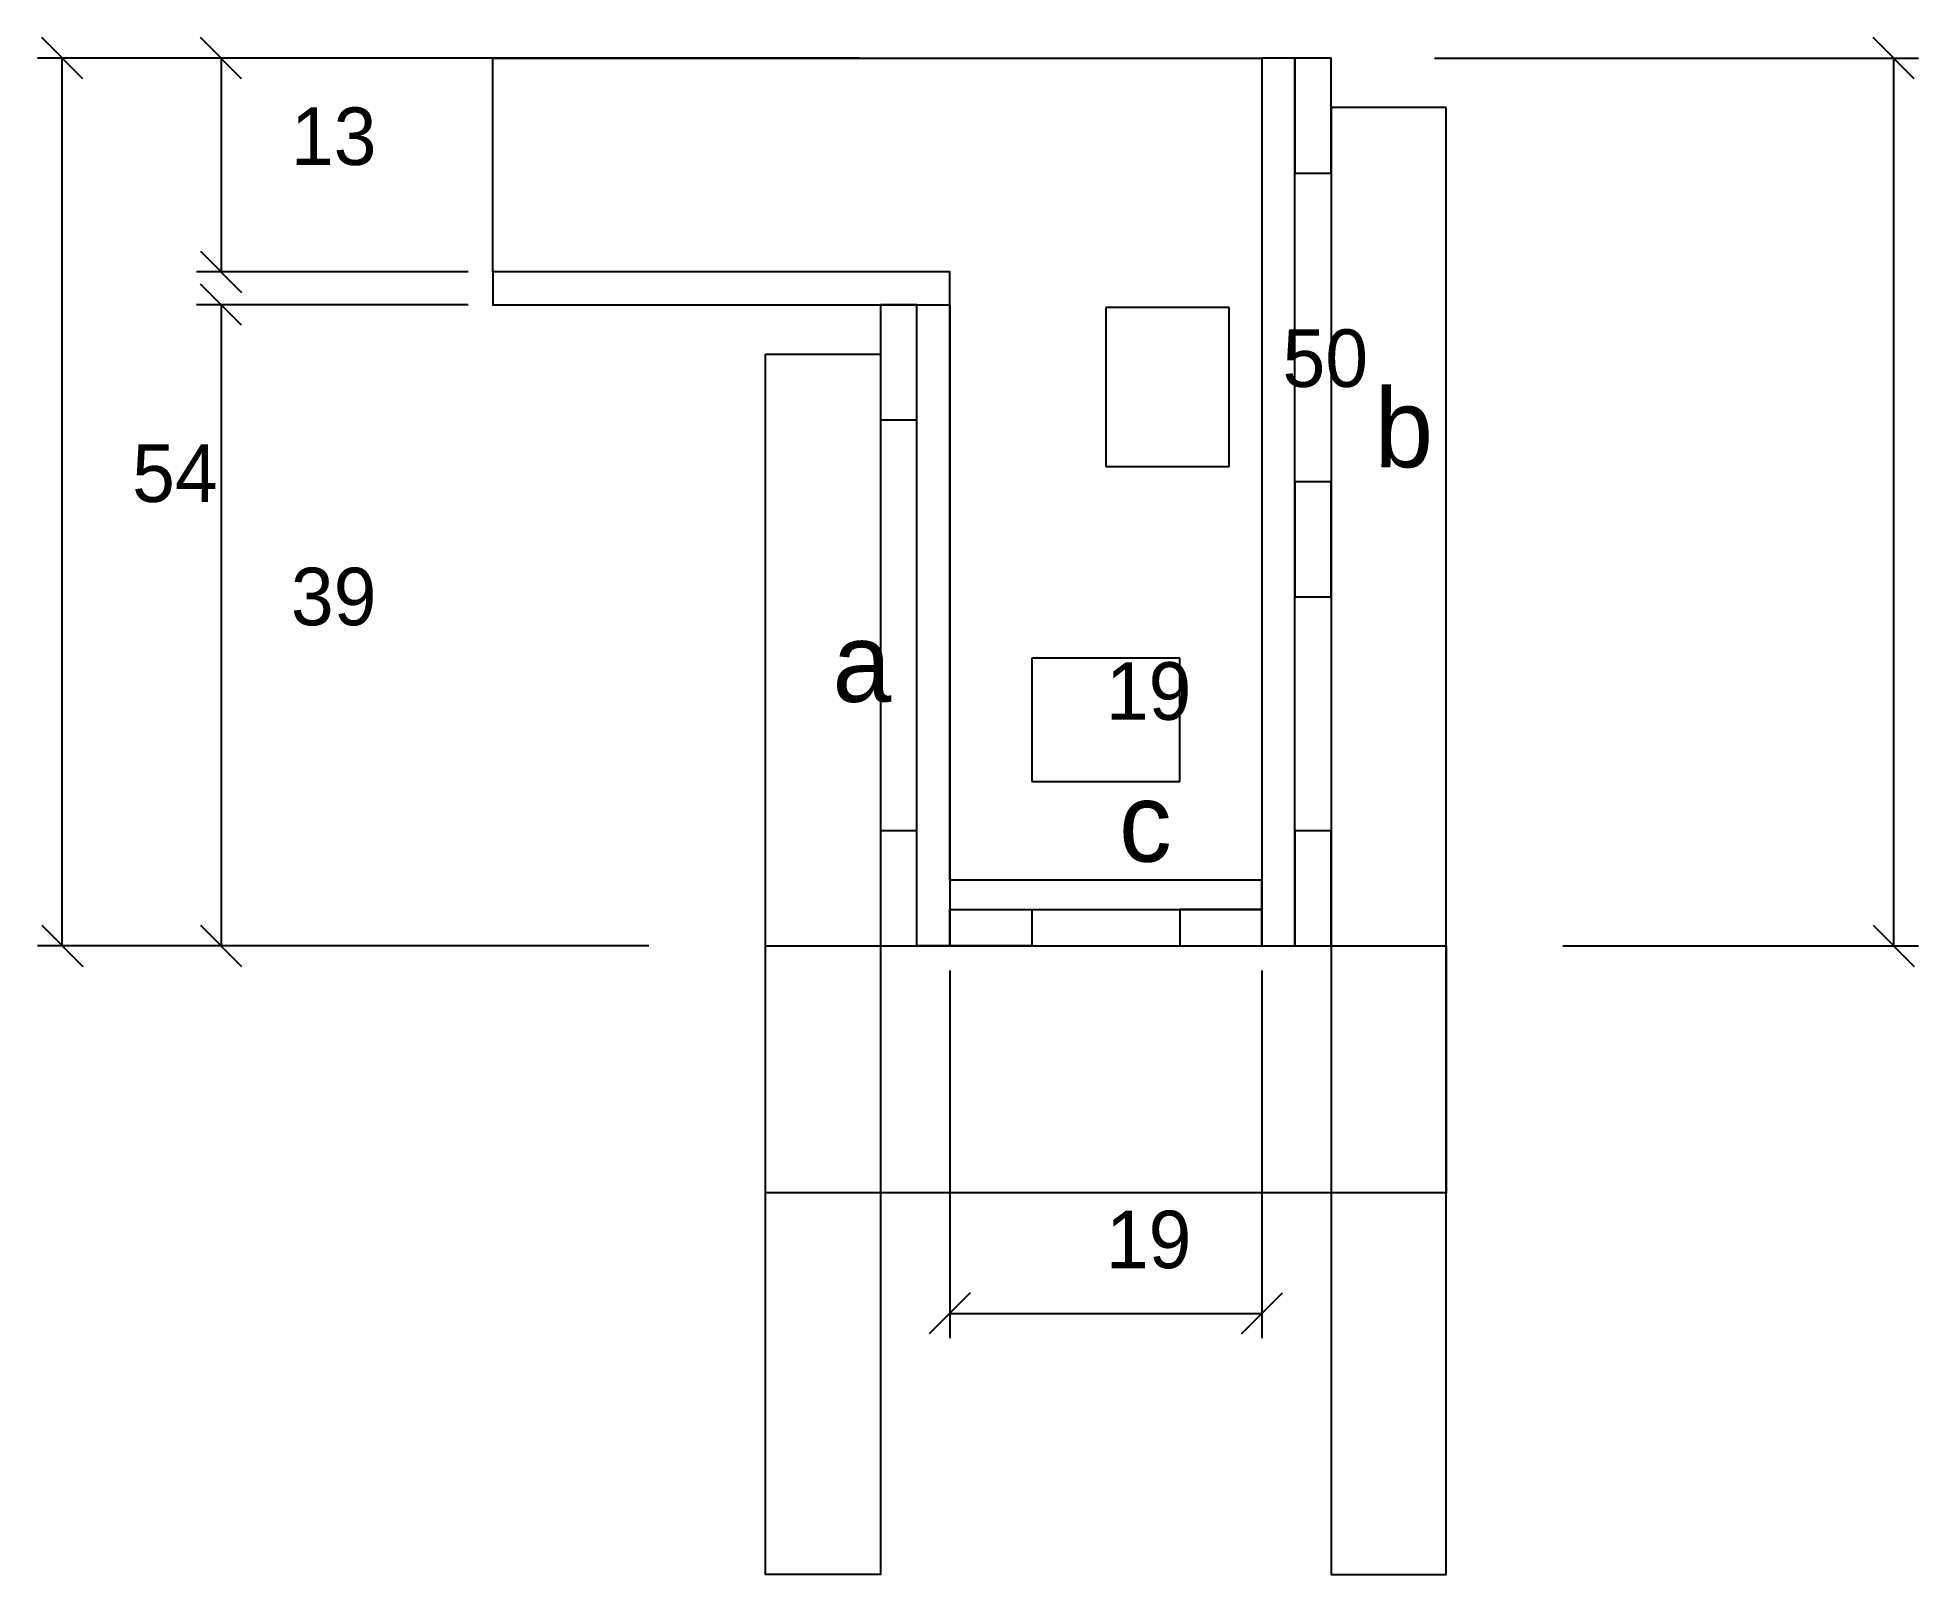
# Model space of a CAD drawing. Extents: x -46 to 183, y -249 to -62.
import ezdxf

# ---------------------------------------------------------------- set-up
doc = ezdxf.new("R2010")
doc.units = 0
for name, color, linetype in [('CONCRETO', 251, 'Continuous'), ('COTA', 241, 'Continuous'), ('Cota Seção (2x)', 241, 'Continuous'), ('detalhes', 7, 'Continuous'), ('Madeira', 126, 'Continuous'), ('Painéis', 200, 'Continuous'), ('SARR_3.5x7', 81, 'Continuous')]:
    doc.layers.add(name, color=color, linetype=linetype)

msp = doc.modelspace()

# ---------------------------------------------------------------- linework, layer by layer
at = {"layer": 'CONCRETO', "color": 251}
msp.add_lwpolyline([(9.65, -90.75), (9.65, -64.75), (65.25, -64.75), (103.25, -64.75), (103.25, -164.75), (65.25, -164.75), (65.25, -90.75), (9.65, -90.75)], dxfattribs=at)
at = {"layer": 'COTA', "color": 4}
for p, q in [((54.25, -64.75), (-45.727, -64.75)), ((-42.727, -172.75), (-42.727, -64.75)), ((6.65, -64.75), (-26.407, -64.75)), ((-23.407, -64.75), (-23.407, -90.75)), ((124.25, -64.75), (183.122, -64.75)), ((180.122, -172.75), (180.122, -64.75)), ((6.65, -90.75), (-26.407, -90.75)), ((6.65, -94.75), (-26.407, -94.75)), ((-23.407, -94.75), (-23.407, -172.75)), ((28.65, -172.75), (-45.727, -172.75)), ((28.65, -172.75), (-26.407, -172.75)), ((139.85, -172.75), (183.122, -172.75)), ((65.25, -175.75), (65.25, -220.477)), ((103.25, -175.75), (103.25, -220.477)), ((65.25, -217.477), (103.25, -217.477))]:
    msp.add_line(p, q, dxfattribs=at)
at = {"layer": 'COTA'}
for points in [[(-40.227, -67.25), (-45.227, -62.25)], [(-20.907, -67.25), (-25.907, -62.25)], [(182.622, -67.25), (177.622, -62.25)], [(-25.907, -88.25), (-20.907, -93.25)], [(-20.907, -97.25), (-25.907, -92.25)], [(-45.227, -170.25), (-40.227, -175.25)], [(-25.907, -170.25), (-20.907, -175.25)], [(177.622, -170.25), (182.622, -175.25)], [(67.75, -214.977), (62.75, -219.977)], [(100.75, -219.977), (105.75, -214.977)]]:
    msp.add_lwpolyline(points, dxfattribs=at)
at = {"layer": 'Cota Seção (2x)', "color": 180}
for p, q in [((84.25, -95.083), (84.25, -114.417)), ((99.25, -95.083), (84.25, -95.083)), ((99.25, -114.417), (99.25, -95.083)), ((84.25, -114.417), (99.25, -114.417)), ((75.25, -137.75), (75.25, -152.75)), ((93.25, -137.75), (75.25, -137.75)), ((93.25, -152.75), (93.25, -137.75)), ((75.25, -152.75), (93.25, -152.75))]:
    msp.add_line(p, q, dxfattribs=at)
at = {"layer": 'Madeira', "color": 126}
for points in [[(107.25, -78.75), (111.65, -78.75), (111.65, -64.75), (107.25, -64.75), (107.25, -78.75)], [(56.85, -108.75), (61.25, -108.75), (61.25, -94.75), (56.85, -94.75), (56.85, -108.75)], [(107.25, -130.287), (111.65, -130.287), (111.65, -116.287), (107.25, -116.287), (107.25, -130.287)], [(56.85, -172.75), (61.25, -172.75), (61.25, -158.75), (56.85, -158.75), (56.85, -172.75)], [(107.25, -172.75), (111.65, -172.75), (111.65, -158.75), (107.25, -158.75), (107.25, -172.75)], [(65.25, -172.75), (65.25, -168.35), (75.25, -168.35), (75.25, -172.75), (65.25, -172.75)], [(103.25, -172.75), (103.25, -168.35), (93.25, -168.35), (93.25, -172.75), (103.25, -172.75)]]:
    msp.add_lwpolyline(points, dxfattribs=at)
at = {"layer": 'Painéis', "color": 200}
for points in [[(107.25, -64.75), (103.25, -64.75), (103.25, -172.75), (107.25, -172.75), (107.25, -64.75)], [(65.25, -94.75), (65.25, -90.75), (9.65, -90.75), (9.65, -94.75), (65.25, -94.75)], [(61.25, -94.75), (65.25, -94.75), (65.25, -172.75), (61.25, -172.75), (61.25, -94.75)], [(103.25, -168.35), (103.25, -164.75), (65.25, -164.75), (65.25, -168.35), (103.25, -168.35)]]:
    msp.add_lwpolyline(points, dxfattribs=at)
at = {"layer": 'SARR_3.5x7', "color": 81}
for points in [[(125.65, -70.75), (111.65, -70.75), (111.65, -249.228), (125.65, -249.228), (125.65, -70.75)], [(42.85, -100.75), (56.85, -100.75), (56.85, -249.228), (42.85, -249.228), (42.85, -100.75)], [(42.85, -172.75), (125.65, -172.75), (125.65, -202.808), (42.85, -202.808), (42.85, -172.75)]]:
    msp.add_lwpolyline(points, dxfattribs=at)

# ---------------------------------------------------------------- texts
at = {"layer": 'COTA', "color": 1}
for s, p in [('13', (-14.907, -77.75)), ('54', (-34.227, -118.75)), ('39', (-14.907, -133.75)), ('19', (84.25, -211.977))]:
    msp.add_text(s, height=7, dxfattribs=at).set_placement(p)
at = {"layer": 'Cota Seção (2x)', "color": 1}
for s, p in [('50', (105.75, -104.75)), ('19', (84.25, -145.25))]:
    msp.add_text(s, height=7, dxfattribs=at).set_placement(p)
at = {"layer": 'detalhes', "color": 4}
for s, p in [('b', (116.946, -114.527)), ('a', (50.995, -143.066)), ('c', (85.85, -162.514))]:
    msp.add_text(s, height=9.6, dxfattribs=at).set_placement(p)

doc.saveas('drawing.dxf')
